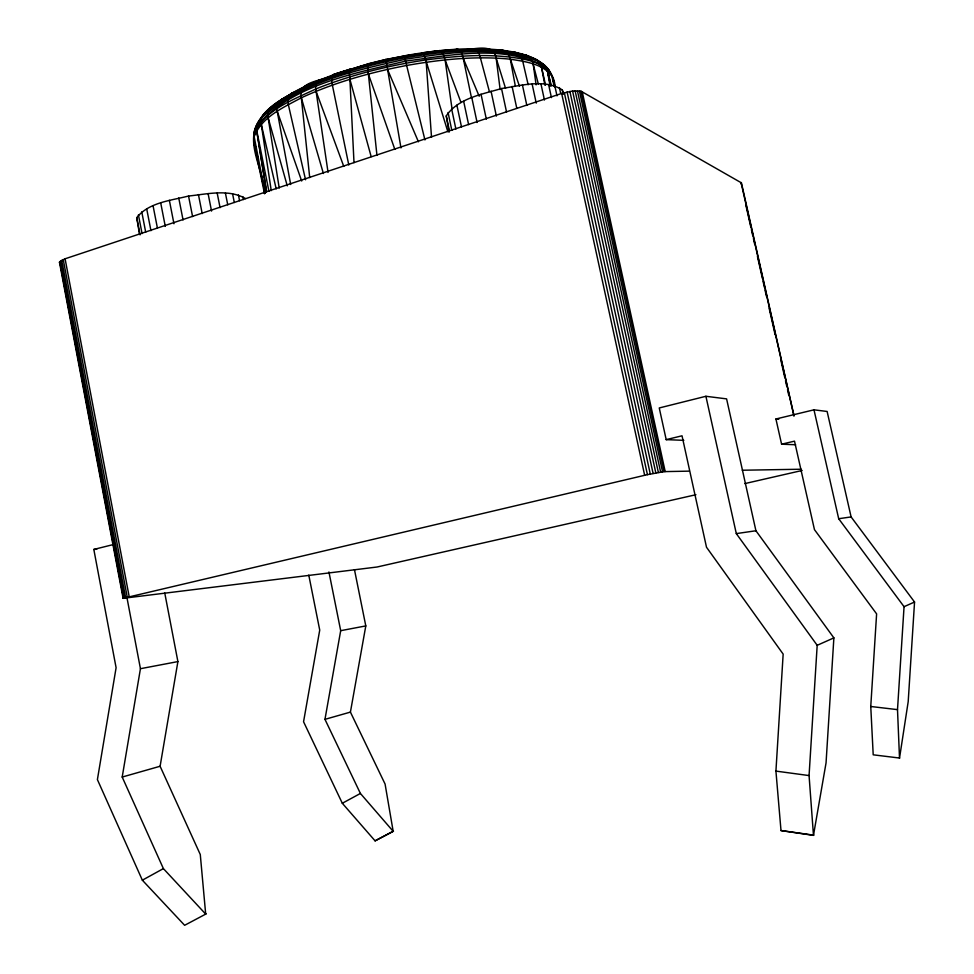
<?xml version="1.0" encoding="UTF-8"?>
<svg xmlns="http://www.w3.org/2000/svg" width="974" height="974" viewBox="0 0 974 974"><rect width="100%" height="100%" fill="white"/><g stroke="black" fill="none" stroke-linecap="round" stroke-linejoin="round"><path stroke-width="1.46" d="M563.374 92.737L562.278 89.925C544.478 78.517 520.993 85.724 501.513 88.512C482.337 94.332 458.145 98.13 446.262 115.918L449.063 132.208M552.989 81.512L553.086 78.797C546.329 57.612 520.591 52.608 501.318 50.124L526.873 55.506L536.881 59.938L544.697 65.404L547.096 69.117L551.406 85.882M256.892 126.23L254.64 130.029L253.873 142.18L264.551 193.789C264.478 170.474 242.489 139.903 260.898 118.901M775.925 771.104L783.157 654.102L706.503 547.242L682.019 435.804L666.192 439.639L659.252 407.96L705.906 396.284L726.592 398.877L755.921 530.757L833.878 637.885L826.049 762.898L813.473 835.375L781.002 830.554L775.925 771.104L809.065 775.572L813.473 835.375M809.065 775.572L817.186 645.312L736.307 533.606L705.906 396.284M899.672 758.052L873.203 754.813L870.756 706.491L876.612 613.888L814.459 529.637L794.516 441.161L781.586 444.193L775.925 418.99L813.984 409.823L827.121 411.466L851.106 516.926L914.549 602.029L908.194 701.657L899.513 758.186L897.504 709.632L904.055 606.692L838.687 518.728L813.984 409.823M305.13 86.674C287.561 96.085 258.463 108.418 256.625 130.723L266.523 191.793M265.123 193.278L254.165 136.664C253.386 124.295 263.443 114.128 272.014 106.458M400.971 147.926L385.887 59.438L404.307 55.981L424.944 139.952M164.764 593.044L177.901 661.589L160.101 766.258L200.279 854.527L205.684 914.087L163.388 868.601L122.2 777.045L140.439 668.7L127.022 597.975M354.463 569.62L365.798 625.917L350.421 712.104L385.083 784.046L393.167 831.309L360.404 793.457L324.963 719.348L340.693 630.677L328.932 571.957M273.743 105.46C268.763 110.89 258.877 115.334 261.3 124.453L271.235 190.612M386.264 60.108L385.887 59.438L367.965 63.809L367.429 64.99L376.962 155.426M257.367 125.062L259.303 120.374M253.91 134.412C264.575 109.685 293.162 99.872 315.734 88.999C351.005 74.815 388.127 65.587 425.675 59.962C457.549 55.737 490.202 53.12 522.052 58.927C537.051 61.386 554.632 69.227 555.01 86.796M254.165 136.664C261.945 116.685 283.678 107.335 301.331 97.802C334.849 82.279 370.68 72.332 406.889 65.428C440.942 59.451 475.775 55.713 510.315 59.195C524.876 61.569 542.092 63.444 551.844 75.875L554.145 86.211M289.254 95.391C282.789 98.094 274.631 102.708 277.213 111.231L290.678 184.524M695.923 494.719L377.035 567.014L123.101 598.316L59.451 262.25L65.088 258.792L561.657 93.455L572.578 91.008L581.003 91.191L741.421 182.856L794.005 415.776M139.379 233.577L136.75 217.64C148.705 202.409 170.9 200.559 188.542 196.03C207.036 194.155 228.525 188.749 245.521 198.574M741.068 183.855L741.421 182.856M333.315 74.791L368.403 63.87L334.167 74.255C330.722 76.556 331.915 81.633 332.377 85.103L348.789 164.996M256.527 126.23C292.407 84.421 354.779 73.233 405.89 61.045C451.522 55.262 503.631 43.818 546.061 67.145M404.064 55.725L403.906 55.92C436.498 49.869 469.955 46.667 503.034 50.283M371.155 156.607L349.909 79.308L349.289 71.358L350.031 69.239L351.358 68.752L334.167 74.255C324.756 81.548 297.082 79.917 301.331 97.802L309.708 177.585M262.603 115.894L269.348 109.429L280.488 101.247M261.702 117.83C300.82 82.254 355.193 70.311 405.428 59.231C449.026 52.815 496.204 44.841 538.5 61.35L541.532 67.255L545.537 84.994M292.748 92.64L279.282 101.235M781.002 830.554L813.716 835.156M282.277 99.068C276.019 103.561 265.634 108.418 268.179 117.915L279.209 188.055M455.004 50.234C459.752 46.764 462.662 54.836 463.271 58.416L471.586 98.277M291.823 93.808L294.404 92.226M278.187 102.806C316.477 78.626 360.977 66.512 405.001 57.758C445.617 51.22 488.291 45.522 528.639 56.541L532.486 61.642L538.403 84.263M114.165 544.344L93.821 549.433L116.101 667.726L97.4 779.602L142.35 880.192L163.388 868.601M308.782 575.11L319.728 630.093L303.559 721.758L342.312 803.27L360.404 793.457M142.35 880.192L184.634 925.3L206.196 913.856M342.312 803.27L375.087 840.854L393.167 831.309M393.508 831.151L375.087 840.854M291.275 93.455L304.996 86.296L320.129 79.917L321.493 80.111M123.101 598.316L647.43 474.655L664.11 471.623L689.385 471.136M303.705 87.015L317.792 80.757L335.166 74.134L336.286 74.438M817.186 645.312L833.878 637.885M904.055 606.692L914.549 602.029M322.844 79.588L326.874 78.042M447.833 131.673L425.102 57.892L423.288 53.607L421.73 52.998L439.944 50.587L443.17 53.801L445.118 59.901L452.082 109.258M341.582 72.673L345.563 71.346M360.563 66.743L364.751 65.538M122.2 777.045L160.101 766.258M324.963 719.348L350.421 712.104M802.174 470.466L744.781 483.603M367.636 64.187L386.021 59.56M371.837 63.639L376.159 62.58M385.838 59.743L404.307 55.981L440.747 50.758M396.515 58.026L399.437 57.429M140.439 668.7L177.901 661.589M340.693 630.677L365.798 625.917M320.129 79.917C314.979 80.623 315.308 87.453 316.087 91.312L328.068 172.435M736.307 533.606L755.921 530.757M838.687 518.728L851.106 516.926M425.638 53.132L428.499 52.791M439.189 50.855L458.072 49.37M93.821 549.433L96.791 549.202M455.978 49.516C467.508 52.742 492.856 39.946 496.143 58.075L505.555 88.354M742.273 470.235L801.225 469.224M480.559 49.175L471.793 49.004C476.87 47.531 479.573 53.826 480.377 57.807L489.362 91.495M490.945 49.723C421.888 48.517 351.651 63.054 290.033 94.636L288.024 99.981L288.304 104.486L305.556 179.776M666.192 439.639L683.821 440.333M781.586 444.193L795.648 444.753M306.469 85.98L308.064 86.065M489.338 49.54L504.69 50.867L507.6 53.241L509.67 56.967L519.459 86.321M487.937 49.004L489.459 49.15M775.925 418.99L778.762 419.258M513.03 52.012C518.071 51.951 521.808 56.504 522.709 61.143L528.176 84.775M514.442 52.389L526.873 55.506M870.756 706.491L897.504 709.632M501.026 50.624L503.899 51.098M539.072 62.141C545.038 64.211 549.884 69.958 551.844 75.875M522.928 54.641L528.249 56.833M536.881 59.938L533.034 58.197L535.444 59.779M545.16 67.389L548.752 69.994L550.188 73.781M60.108 263.357L59.451 262.25M541.142 62.86L544.149 66.256M387.494 69.385L418.43 141.802M463.271 58.416L479.196 96.268M445.118 59.901L461.006 102.501M316.087 91.312L343.773 166.432M253.873 142.18L255.712 147.208M368.391 74.036L394.847 149.424M277.213 111.231L301.684 181.018M553.086 78.797L554.997 86.881M301.331 97.802L323.405 173.506M268.179 117.915L287.257 185.839M261.3 124.453L276.19 188.871M741.044 182.491L793.944 415.947M745.743 204.577L750.747 226.772M751.417 229.73L752.756 235.647M753.426 238.618L754.765 244.535M757.431 256.369L762.447 278.576M763.117 281.535L764.444 287.452M765.114 290.41L766.453 296.327M769.131 308.174L775.134 334.812M780.819 359.966L784.825 377.729M785.494 380.688L786.834 386.605M787.503 389.576L788.83 395.493M582.196 91.666L665.193 471.55M581.003 91.191L664.11 471.623M579.396 90.886L662.564 471.793M577.412 90.74L660.64 472.086M575.11 90.789L658.363 472.463M572.578 91.008L655.831 472.926M569.875 91.398L653.104 473.449M567.099 91.946L650.279 474.034M564.323 92.64L647.43 474.655M562.278 89.925L563.252 94.368M561.657 93.455L644.654 475.288M559.405 87.575L560.659 93.309M554.803 85.761L557.006 95.866M550.651 85.809L547.449 71.078L550.091 85.956M548.606 84.555L551.43 97.607M540.972 84.008L544.442 100.03M532.145 84.129L536.248 103.134M522.417 84.945L526.837 105.46M547.765 71.297L550.614 84.531M512.081 86.43L516.817 108.431M501.513 88.512L506.541 111.998M491.042 91.154L496.375 116.076M481.034 94.235L486.33 119.132M471.806 97.68L477.09 122.493M463.673 101.345L468.616 124.623M456.879 105.131L461.481 126.851M451.632 108.893L455.893 129.067M448.064 112.521L451.839 130.394M446.262 115.918L449.391 130.711M268.946 191.318L256.746 130.565L266.584 191.72M242.77 196.565L243.354 199.548M238.411 194.97L239.567 200.717M232.591 193.826L234.308 202.495M225.432 193.205L227.746 204.808M217.19 193.108L220.075 207.669M208.083 193.558L211.553 211.09M257.185 154.635L257.769 157.605M260.983 173.956L263.333 185.839M263.917 188.81L264.502 191.781M198.428 194.544L202.19 213.574M188.542 196.03L192.584 216.557M178.753 197.978L183.063 219.978M169.366 200.315L173.956 223.764M160.722 202.969L165.288 226.382M153.076 205.843L157.35 227.733M146.697 208.85L150.946 230.668M141.766 211.882L145.698 232.165M138.418 214.84L142.058 233.59M136.75 217.64L140.086 234.868M65.088 258.792L129.14 596.417M63.225 259.474L127.192 596.892M61.691 260.192L125.573 597.318M60.522 260.898L124.331 597.671M59.767 261.592L123.564 598.353M541.532 67.255L544.88 85.164M510.315 59.195L515.307 85.919M533.143 63.846L536.102 84.86M496.143 58.075L500.149 89.584M426.21 62.251L431.519 137.346M349.909 79.308L354 162.658"/></g></svg>
